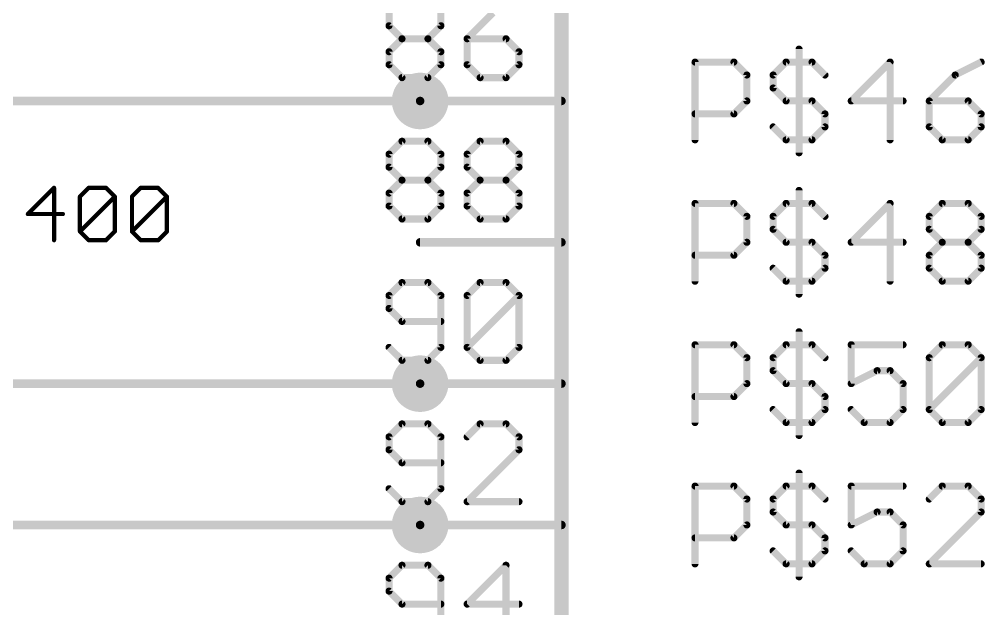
# Model space of a CAD drawing. Extents: x -72 to 265, y -97 to 216.
# Drawn here: x -35.14 to -17.79, y 34.06 to 44.65 of the extents above; entities that cross this region are included whole.
import ezdxf

# ---------------------------------------------------------------- set-up
doc = ezdxf.new("R2010")
doc.units = 0
for name, color, linetype in [('91', 94, 'CONTINUOUS'), ('94', 14, 'CONTINUOUS'), ('95', 251, 'CONTINUOUS'), ('96', 251, 'CONTINUOUS')]:
    doc.layers.add(name, color=color, linetype=linetype)

msp = doc.modelspace()

# ---------------------------------------------------------------- linework, layer by layer
at = {"layer": '91'}
for points, const_width in [([(-27.94, 42.926, 1), (-27.94, 43.434, 1), (-27.94, 42.926)], 0.508), ([(-27.94, 43.1419, 1), (-27.94, 43.2181)], 0.0762), ([(-27.94, 37.846, 1), (-27.94, 38.354, 1), (-27.94, 37.846)], 0.508), ([(-27.94, 38.0619, 1), (-27.94, 38.1381)], 0.0762), ([(-27.94, 35.306, 1), (-27.94, 35.814, 1), (-27.94, 35.306)], 0.508), ([(-27.94, 35.5219, 1), (-27.94, 35.5981)], 0.0762)]:
    msp.add_lwpolyline(points, format="xyb", dxfattribs=dict(at, const_width=const_width))
at = {"layer": '91', "const_width": 0.1524}
for points in [[(-27.94, 43.18), (-35.56, 43.18)], [(-27.94, 38.1), (-35.56, 38.1)], [(-27.94, 35.56), (-35.56, 35.56)]]:
    msp.add_lwpolyline(points, dxfattribs=at)
at = {"layer": '94'}
for points, const_width in [([(-25.4, 101.6), (-25.4, 22.86)], 0.254), ([(-27.94, 43.18), (-25.4, 43.18)], 0.1524), ([(-27.94, 40.64), (-25.4, 40.64)], 0.1524), ([(-27.94, 38.1), (-25.4, 38.1)], 0.1524), ([(-27.94, 35.56), (-25.4, 35.56)], 0.1524)]:
    msp.add_lwpolyline(points, dxfattribs=dict(at, const_width=const_width))
at = {"layer": '94', "const_width": 0.0762}
for points in [[(-27.94, 43.2181, 1), (-27.94, 43.1419)], [(-25.4, 43.1419, 1), (-25.4, 43.2181)], [(-27.94, 40.6781, 1), (-27.94, 40.6019)], [(-25.4, 40.6019, 1), (-25.4, 40.6781)], [(-27.94, 38.1381, 1), (-27.94, 38.0619)], [(-25.4, 38.0619, 1), (-25.4, 38.1381)], [(-27.94, 35.5981, 1), (-27.94, 35.5219)], [(-25.4, 35.5219, 1), (-25.4, 35.5981)]]:
    msp.add_lwpolyline(points, format="xyb", dxfattribs=at)
at = {"layer": '95', "const_width": 0.127}
for points in [[(-28.4987, 44.5312), (-28.4987, 44.7643)], [(-27.5665, 44.7643), (-27.5665, 44.5312)], [(-26.6293, 44.7643), (-27.0954, 44.2982)], [(-28.2656, 44.2982), (-28.4987, 44.5312)], [(-27.5665, 44.5312), (-27.7996, 44.2982)], [(-28.4987, 44.0652), (-28.2656, 44.2982)], [(-28.2656, 44.2982), (-27.7996, 44.2982)], [(-27.7996, 44.2982), (-27.5665, 44.0652)], [(-27.0954, 44.2982), (-27.0954, 43.8321)], [(-26.3963, 44.2982), (-27.0954, 44.2982)], [(-26.1633, 44.0652), (-26.3963, 44.2982)], [(-28.4987, 43.8321), (-28.4987, 44.0652)], [(-27.5665, 44.0652), (-27.5665, 43.8321)], [(-26.1633, 43.8321), (-26.1633, 44.0652)], [(-21.1304, 44.1127), (-21.1304, 42.2485)], [(-28.2656, 43.5991), (-28.4987, 43.8321)], [(-27.5665, 43.8321), (-27.7996, 43.5991)], [(-27.0954, 43.8321), (-26.8623, 43.5991)], [(-26.3963, 43.5991), (-26.1633, 43.8321)], [(-22.9997, 42.4815), (-22.9997, 43.8797)], [(-22.9997, 43.8797), (-22.3006, 43.8797)], [(-22.3006, 43.8797), (-22.0676, 43.6467)], [(-21.5964, 43.6467), (-21.3634, 43.8797)], [(-21.3634, 43.8797), (-20.8973, 43.8797)], [(-20.8973, 43.8797), (-20.6643, 43.6467)], [(-19.494, 43.8797), (-20.1931, 43.1806)], [(-19.494, 42.4815), (-19.494, 43.8797)], [(-17.8577, 43.8797), (-18.3238, 43.6467)], [(-27.7996, 43.5991), (-28.2656, 43.5991)], [(-26.8623, 43.5991), (-26.3963, 43.5991)], [(-22.0676, 43.6467), (-22.0676, 43.1806)], [(-21.5964, 43.4136), (-21.5964, 43.6467)], [(-18.3238, 43.6467), (-18.7899, 43.1806)], [(-21.3634, 43.1806), (-21.5964, 43.4136)], [(-22.0676, 43.1806), (-22.3006, 42.9476)], [(-20.8973, 43.1806), (-21.3634, 43.1806)], [(-20.6643, 42.9476), (-20.8973, 43.1806)], [(-20.1931, 43.1806), (-19.261, 43.1806)], [(-18.7899, 43.1806), (-18.7899, 42.7145)], [(-18.0908, 43.1806), (-18.7899, 43.1806)], [(-17.8577, 42.9476), (-18.0908, 43.1806)], [(-22.3006, 42.9476), (-22.9997, 42.9476)], [(-20.6643, 42.7145), (-20.6643, 42.9476)], [(-17.8577, 42.7145), (-17.8577, 42.9476)], [(-21.5964, 42.7145), (-21.3634, 42.4815)], [(-20.8973, 42.4815), (-20.6643, 42.7145)], [(-18.7899, 42.7145), (-18.5568, 42.4815)], [(-18.0908, 42.4815), (-17.8577, 42.7145)], [(-28.4987, 42.2243), (-28.2656, 42.4573)], [(-28.2656, 42.4573), (-27.7996, 42.4573)], [(-27.7996, 42.4573), (-27.5665, 42.2243)], [(-27.0954, 42.2243), (-26.8623, 42.4573)], [(-26.8623, 42.4573), (-26.3963, 42.4573)], [(-26.3963, 42.4573), (-26.1633, 42.2243)], [(-21.3634, 42.4815), (-20.8973, 42.4815)], [(-18.5568, 42.4815), (-18.0908, 42.4815)], [(-28.4987, 41.9912), (-28.4987, 42.2243)], [(-27.5665, 42.2243), (-27.5665, 41.9912)], [(-27.0954, 41.9912), (-27.0954, 42.2243)], [(-26.1633, 42.2243), (-26.1633, 41.9912)], [(-28.2656, 41.7582), (-28.4987, 41.9912)], [(-27.5665, 41.9912), (-27.7996, 41.7582)], [(-26.8623, 41.7582), (-27.0954, 41.9912)], [(-26.1633, 41.9912), (-26.3963, 41.7582)], [(-28.4987, 41.5252), (-28.2656, 41.7582)], [(-28.2656, 41.7582), (-27.7996, 41.7582)], [(-27.7996, 41.7582), (-27.5665, 41.5252)], [(-27.0954, 41.5252), (-26.8623, 41.7582)], [(-26.8623, 41.7582), (-26.3963, 41.7582)], [(-26.3963, 41.7582), (-26.1633, 41.5252)], [(-28.4987, 41.2921), (-28.4987, 41.5252)], [(-27.5665, 41.5252), (-27.5665, 41.2921)], [(-27.0954, 41.2921), (-27.0954, 41.5252)], [(-26.1633, 41.5252), (-26.1633, 41.2921)], [(-21.1304, 41.5727), (-21.1304, 39.7085)], [(-28.2656, 41.0591), (-28.4987, 41.2921)], [(-27.5665, 41.2921), (-27.7996, 41.0591)], [(-26.8623, 41.0591), (-27.0954, 41.2921)], [(-26.1633, 41.2921), (-26.3963, 41.0591)], [(-22.9997, 39.9415), (-22.9997, 41.3397)], [(-22.9997, 41.3397), (-22.3006, 41.3397)], [(-22.3006, 41.3397), (-22.0676, 41.1067)], [(-21.5964, 41.1067), (-21.3634, 41.3397)], [(-21.3634, 41.3397), (-20.8973, 41.3397)], [(-20.8973, 41.3397), (-20.6643, 41.1067)], [(-19.494, 41.3397), (-20.1931, 40.6406)], [(-19.494, 39.9415), (-19.494, 41.3397)], [(-18.7899, 41.1067), (-18.5568, 41.3397)], [(-18.5568, 41.3397), (-18.0908, 41.3397)], [(-18.0908, 41.3397), (-17.8577, 41.1067)], [(-27.7996, 41.0591), (-28.2656, 41.0591)], [(-26.3963, 41.0591), (-26.8623, 41.0591)], [(-22.0676, 41.1067), (-22.0676, 40.6406)], [(-21.5964, 40.8736), (-21.5964, 41.1067)], [(-18.7899, 40.8736), (-18.7899, 41.1067)], [(-17.8577, 41.1067), (-17.8577, 40.8736)], [(-21.3634, 40.6406), (-21.5964, 40.8736)], [(-18.5568, 40.6406), (-18.7899, 40.8736)], [(-17.8577, 40.8736), (-18.0908, 40.6406)], [(-22.0676, 40.6406), (-22.3006, 40.4076)], [(-20.8973, 40.6406), (-21.3634, 40.6406)], [(-20.6643, 40.4076), (-20.8973, 40.6406)], [(-20.1931, 40.6406), (-19.261, 40.6406)], [(-18.7899, 40.4076), (-18.5568, 40.6406)], [(-18.5568, 40.6406), (-18.0908, 40.6406)], [(-18.0908, 40.6406), (-17.8577, 40.4076)], [(-22.3006, 40.4076), (-22.9997, 40.4076)], [(-20.6643, 40.1745), (-20.6643, 40.4076)], [(-18.7899, 40.1745), (-18.7899, 40.4076)], [(-17.8577, 40.4076), (-17.8577, 40.1745)], [(-21.5964, 40.1745), (-21.3634, 39.9415)], [(-20.8973, 39.9415), (-20.6643, 40.1745)], [(-18.5568, 39.9415), (-18.7899, 40.1745)], [(-17.8577, 40.1745), (-18.0908, 39.9415)], [(-28.2656, 39.9173), (-28.4987, 39.6843)], [(-27.7996, 39.9173), (-28.2656, 39.9173)], [(-27.5665, 39.6843), (-27.7996, 39.9173)], [(-27.0954, 39.6843), (-26.8623, 39.9173)], [(-26.8623, 39.9173), (-26.3963, 39.9173)], [(-26.3963, 39.9173), (-26.1633, 39.6843)], [(-21.3634, 39.9415), (-20.8973, 39.9415)], [(-18.0908, 39.9415), (-18.5568, 39.9415)], [(-28.4987, 39.6843), (-28.4987, 39.4512)], [(-27.5665, 38.7521), (-27.5665, 39.6843)], [(-27.0954, 38.7521), (-27.0954, 39.6843)], [(-27.0954, 38.7521), (-26.1633, 39.6843)], [(-26.1633, 39.6843), (-26.1633, 38.7521)], [(-28.4987, 39.4512), (-28.2656, 39.2182)], [(-28.2656, 39.2182), (-27.5665, 39.2182)], [(-21.1304, 39.0327), (-21.1304, 37.1685)], [(-22.9997, 37.4015), (-22.9997, 38.7997)], [(-22.9997, 38.7997), (-22.3006, 38.7997)], [(-22.3006, 38.7997), (-22.0676, 38.5667)], [(-21.5964, 38.5667), (-21.3634, 38.7997)], [(-21.3634, 38.7997), (-20.8973, 38.7997)], [(-20.8973, 38.7997), (-20.6643, 38.5667)], [(-19.261, 38.7997), (-20.1931, 38.7997)], [(-20.1931, 38.7997), (-20.1931, 38.1006)], [(-18.7899, 38.5667), (-18.5568, 38.7997)], [(-18.5568, 38.7997), (-18.0908, 38.7997)], [(-18.0908, 38.7997), (-17.8577, 38.5667)], [(-28.4987, 38.7521), (-28.2656, 38.5191)], [(-27.7996, 38.5191), (-27.5665, 38.7521)], [(-26.8623, 38.5191), (-27.0954, 38.7521)], [(-26.1633, 38.7521), (-26.3963, 38.5191)], [(-28.2656, 38.5191), (-27.7996, 38.5191)], [(-26.3963, 38.5191), (-26.8623, 38.5191)], [(-22.0676, 38.5667), (-22.0676, 38.1006)], [(-21.5964, 38.3336), (-21.5964, 38.5667)], [(-18.7899, 37.6345), (-18.7899, 38.5667)], [(-18.7899, 37.6345), (-17.8577, 38.5667)], [(-17.8577, 38.5667), (-17.8577, 37.6345)], [(-21.3634, 38.1006), (-21.5964, 38.3336)], [(-20.1931, 38.1006), (-19.7271, 38.3336)], [(-19.7271, 38.3336), (-19.494, 38.3336)], [(-19.494, 38.3336), (-19.261, 38.1006)], [(-22.0676, 38.1006), (-22.3006, 37.8676)], [(-20.8973, 38.1006), (-21.3634, 38.1006)], [(-20.6643, 37.8676), (-20.8973, 38.1006)], [(-19.261, 38.1006), (-19.261, 37.6345)], [(-22.3006, 37.8676), (-22.9997, 37.8676)], [(-20.6643, 37.6345), (-20.6643, 37.8676)], [(-21.5964, 37.6345), (-21.3634, 37.4015)], [(-20.8973, 37.4015), (-20.6643, 37.6345)], [(-19.9601, 37.4015), (-20.1931, 37.6345)], [(-19.261, 37.6345), (-19.494, 37.4015)], [(-18.5568, 37.4015), (-18.7899, 37.6345)], [(-17.8577, 37.6345), (-18.0908, 37.4015)], [(-28.2656, 37.3773), (-28.4987, 37.1443)], [(-27.7996, 37.3773), (-28.2656, 37.3773)], [(-27.5665, 37.1443), (-27.7996, 37.3773)], [(-26.8623, 37.3773), (-27.0954, 37.1443)], [(-26.3963, 37.3773), (-26.8623, 37.3773)], [(-26.1633, 37.1443), (-26.3963, 37.3773)], [(-21.3634, 37.4015), (-20.8973, 37.4015)], [(-19.494, 37.4015), (-19.9601, 37.4015)], [(-18.0908, 37.4015), (-18.5568, 37.4015)], [(-28.4987, 37.1443), (-28.4987, 36.9112)], [(-27.5665, 36.2121), (-27.5665, 37.1443)], [(-26.1633, 36.9112), (-26.1633, 37.1443)], [(-28.4987, 36.9112), (-28.2656, 36.6782)], [(-27.0954, 35.9791), (-26.1633, 36.9112)], [(-28.2656, 36.6782), (-27.5665, 36.6782)], [(-21.1304, 36.4927), (-21.1304, 34.6285)], [(-28.4987, 36.2121), (-28.2656, 35.9791)], [(-27.7996, 35.9791), (-27.5665, 36.2121)], [(-22.9997, 34.8615), (-22.9997, 36.2597)], [(-22.9997, 36.2597), (-22.3006, 36.2597)], [(-22.3006, 36.2597), (-22.0676, 36.0267)], [(-21.5964, 36.0267), (-21.3634, 36.2597)], [(-21.3634, 36.2597), (-20.8973, 36.2597)], [(-20.8973, 36.2597), (-20.6643, 36.0267)], [(-19.261, 36.2597), (-20.1931, 36.2597)], [(-20.1931, 36.2597), (-20.1931, 35.5606)], [(-18.5568, 36.2597), (-18.7899, 36.0267)], [(-18.0908, 36.2597), (-18.5568, 36.2597)], [(-17.8577, 36.0267), (-18.0908, 36.2597)], [(-22.0676, 36.0267), (-22.0676, 35.5606)], [(-21.5964, 35.7936), (-21.5964, 36.0267)], [(-17.8577, 35.7936), (-17.8577, 36.0267)], [(-28.2656, 35.9791), (-27.7996, 35.9791)], [(-26.1633, 35.9791), (-27.0954, 35.9791)], [(-21.3634, 35.5606), (-21.5964, 35.7936)], [(-20.1931, 35.5606), (-19.7271, 35.7936)], [(-19.7271, 35.7936), (-19.494, 35.7936)], [(-19.494, 35.7936), (-19.261, 35.5606)], [(-18.7899, 34.8615), (-17.8577, 35.7936)], [(-22.0676, 35.5606), (-22.3006, 35.3276)], [(-20.8973, 35.5606), (-21.3634, 35.5606)], [(-20.6643, 35.3276), (-20.8973, 35.5606)], [(-19.261, 35.5606), (-19.261, 35.0945)], [(-22.3006, 35.3276), (-22.9997, 35.3276)], [(-20.6643, 35.0945), (-20.6643, 35.3276)], [(-21.5964, 35.0945), (-21.3634, 34.8615)], [(-20.8973, 34.8615), (-20.6643, 35.0945)], [(-19.9601, 34.8615), (-20.1931, 35.0945)], [(-19.261, 35.0945), (-19.494, 34.8615)], [(-28.2656, 34.8373), (-28.4987, 34.6043)], [(-27.7996, 34.8373), (-28.2656, 34.8373)], [(-27.5665, 34.6043), (-27.7996, 34.8373)], [(-26.3963, 34.8373), (-27.0954, 34.1382)], [(-26.3963, 33.4391), (-26.3963, 34.8373)], [(-21.3634, 34.8615), (-20.8973, 34.8615)], [(-19.494, 34.8615), (-19.9601, 34.8615)], [(-17.8577, 34.8615), (-18.7899, 34.8615)], [(-28.4987, 34.6043), (-28.4987, 34.3712)], [(-27.5665, 33.6721), (-27.5665, 34.6043)], [(-28.4987, 34.3712), (-28.2656, 34.1382)], [(-28.2656, 34.1382), (-27.5665, 34.1382)], [(-27.0954, 34.1382), (-26.1633, 34.1382)]]:
    msp.add_lwpolyline(points, dxfattribs=at)
at = {"layer": '95', "const_width": 0.0635}
for points in [[(-28.4762, 44.5537, 1), (-28.5211, 44.5088)], [(-27.5441, 44.5088, 1), (-27.589, 44.5537)], [(-28.5304, 44.5312, 1), (-28.4669, 44.5312)], [(-27.5983, 44.5312, 1), (-27.5348, 44.5312)], [(-28.2656, 44.3299, 1), (-28.2656, 44.2664)], [(-28.2432, 44.2757, 1), (-28.2881, 44.3206)], [(-28.2881, 44.2757, 1), (-28.2432, 44.3206)], [(-27.7771, 44.3206, 1), (-27.822, 44.2757)], [(-27.822, 44.3206, 1), (-27.7771, 44.2757)], [(-27.7996, 44.2664, 1), (-27.7996, 44.3299)], [(-27.0954, 44.3299, 1), (-27.0954, 44.2664)], [(-27.0636, 44.2982, 1), (-27.1271, 44.2982)], [(-27.1178, 44.3206, 1), (-27.0729, 44.2757)], [(-26.3738, 44.3206, 1), (-26.4187, 44.2757)], [(-26.3963, 44.2664, 1), (-26.3963, 44.3299)], [(-28.4669, 44.0652, 1), (-28.5304, 44.0652)], [(-28.5211, 44.0876, 1), (-28.4762, 44.0427)], [(-27.5348, 44.0652, 1), (-27.5983, 44.0652)], [(-27.589, 44.0427, 1), (-27.5441, 44.0876)], [(-26.1315, 44.0652, 1), (-26.195, 44.0652)], [(-26.1857, 44.0427, 1), (-26.1408, 44.0876)], [(-21.0986, 44.1127, 1), (-21.1621, 44.1127)], [(-28.4762, 43.8546, 1), (-28.5211, 43.8097)], [(-27.5441, 43.8097, 1), (-27.589, 43.8546)], [(-27.0729, 43.8546, 1), (-27.1178, 43.8097)], [(-26.1408, 43.8097, 1), (-26.1857, 43.8546)], [(-22.968, 43.8797, 1), (-23.0314, 43.8797)], [(-22.9997, 43.9114, 1), (-22.9997, 43.8479)], [(-22.2782, 43.9021, 1), (-22.3231, 43.8572)], [(-22.3006, 43.8479, 1), (-22.3006, 43.9114)], [(-21.3634, 43.9114, 1), (-21.3634, 43.8479)], [(-21.3409, 43.8572, 1), (-21.3858, 43.9021)], [(-20.8749, 43.9021, 1), (-20.9198, 43.8572)], [(-20.8973, 43.8479, 1), (-20.8973, 43.9114)], [(-19.4623, 43.8797, 1), (-19.5258, 43.8797)], [(-19.4716, 43.8572, 1), (-19.5165, 43.9021)], [(-17.8435, 43.8513, 1), (-17.8719, 43.9081)], [(-28.5304, 43.8321, 1), (-28.4669, 43.8321)], [(-27.5983, 43.8321, 1), (-27.5348, 43.8321)], [(-27.1271, 43.8321, 1), (-27.0636, 43.8321)], [(-26.195, 43.8321, 1), (-26.1315, 43.8321)], [(-28.2656, 43.6309, 1), (-28.2656, 43.5673)], [(-28.2881, 43.5766, 1), (-28.2432, 43.6216)], [(-27.822, 43.6216, 1), (-27.7771, 43.5766)], [(-27.7996, 43.5673, 1), (-27.7996, 43.6309)], [(-26.8623, 43.6309, 1), (-26.8623, 43.5673)], [(-26.8848, 43.5766, 1), (-26.8399, 43.6216)], [(-26.4187, 43.6216, 1), (-26.3738, 43.5766)], [(-26.3963, 43.5673, 1), (-26.3963, 43.6309)], [(-22.0358, 43.6467, 1), (-22.0993, 43.6467)], [(-22.09, 43.6242, 1), (-22.0451, 43.6691)], [(-21.5647, 43.6467, 1), (-21.6282, 43.6467)], [(-21.6189, 43.6691, 1), (-21.574, 43.6242)], [(-20.6867, 43.6242, 1), (-20.6418, 43.6691)], [(-18.338, 43.6751, 1), (-18.3096, 43.6183)], [(-18.3014, 43.6242, 1), (-18.3463, 43.6691)], [(-21.574, 43.4361, 1), (-21.6189, 43.3912)], [(-21.6282, 43.4136, 1), (-21.5647, 43.4136)], [(-22.0993, 43.1806, 1), (-22.0358, 43.1806)], [(-22.0451, 43.1581, 1), (-22.09, 43.203)], [(-21.3634, 43.2123, 1), (-21.3634, 43.1488)], [(-21.3858, 43.1581, 1), (-21.3409, 43.203)], [(-20.8749, 43.203, 1), (-20.9198, 43.1581)], [(-20.8973, 43.1488, 1), (-20.8973, 43.2123)], [(-20.1931, 43.2123, 1), (-20.1931, 43.1488)], [(-20.2156, 43.203, 1), (-20.1707, 43.1581)], [(-19.261, 43.1488, 1), (-19.261, 43.2123)], [(-18.7581, 43.1806, 1), (-18.8216, 43.1806)], [(-18.7899, 43.2123, 1), (-18.7899, 43.1488)], [(-18.8123, 43.203, 1), (-18.7674, 43.1581)], [(-18.0683, 43.203, 1), (-18.1132, 43.1581)], [(-18.0908, 43.1488, 1), (-18.0908, 43.2123)], [(-22.9997, 42.9793, 1), (-22.9997, 42.9158)], [(-22.3231, 42.97, 1), (-22.2782, 42.9251)], [(-22.3006, 42.9158, 1), (-22.3006, 42.9793)], [(-20.6325, 42.9476, 1), (-20.696, 42.9476)], [(-20.6867, 42.9251, 1), (-20.6418, 42.97)], [(-17.826, 42.9476, 1), (-17.8895, 42.9476)], [(-17.8802, 42.9251, 1), (-17.8353, 42.97)], [(-21.574, 42.737, 1), (-21.6189, 42.6921)], [(-20.696, 42.7145, 1), (-20.6325, 42.7145)], [(-20.6418, 42.6921, 1), (-20.6867, 42.737)], [(-18.8216, 42.7145, 1), (-18.7581, 42.7145)], [(-18.7674, 42.737, 1), (-18.8123, 42.6921)], [(-17.8895, 42.7145, 1), (-17.826, 42.7145)], [(-17.8353, 42.6921, 1), (-17.8802, 42.737)], [(-28.2656, 42.489, 1), (-28.2656, 42.4255)], [(-28.2432, 42.4348, 1), (-28.2881, 42.4797)], [(-27.7771, 42.4797, 1), (-27.822, 42.4348)], [(-27.7996, 42.4255, 1), (-27.7996, 42.489)], [(-26.8623, 42.489, 1), (-26.8623, 42.4255)], [(-26.8399, 42.4348, 1), (-26.8848, 42.4797)], [(-26.3738, 42.4797, 1), (-26.4187, 42.4348)], [(-26.3963, 42.4255, 1), (-26.3963, 42.489)], [(-23.0314, 42.4815, 1), (-22.968, 42.4815)], [(-21.3634, 42.5133, 1), (-21.3634, 42.4498)], [(-21.3858, 42.459, 1), (-21.3409, 42.504)], [(-20.9198, 42.504, 1), (-20.8749, 42.459)], [(-20.8973, 42.4498, 1), (-20.8973, 42.5133)], [(-19.5258, 42.4815, 1), (-19.4623, 42.4815)], [(-18.5568, 42.5133, 1), (-18.5568, 42.4498)], [(-18.5793, 42.459, 1), (-18.5344, 42.504)], [(-18.1132, 42.504, 1), (-18.0683, 42.459)], [(-18.0908, 42.4498, 1), (-18.0908, 42.5133)], [(-28.4669, 42.2243, 1), (-28.5304, 42.2243)], [(-28.5211, 42.2467, 1), (-28.4762, 42.2018)], [(-27.5348, 42.2243, 1), (-27.5983, 42.2243)], [(-27.589, 42.2018, 1), (-27.5441, 42.2467)], [(-27.0636, 42.2243, 1), (-27.1271, 42.2243)], [(-27.1178, 42.2467, 1), (-27.0729, 42.2018)], [(-26.1315, 42.2243, 1), (-26.195, 42.2243)], [(-26.1857, 42.2018, 1), (-26.1408, 42.2467)], [(-21.1621, 42.2485, 1), (-21.0986, 42.2485)], [(-28.4762, 42.0137, 1), (-28.5211, 41.9688)], [(-28.5304, 41.9912, 1), (-28.4669, 41.9912)], [(-27.5983, 41.9912, 1), (-27.5348, 41.9912)], [(-27.5441, 41.9688, 1), (-27.589, 42.0137)], [(-27.0729, 42.0137, 1), (-27.1178, 41.9688)], [(-27.1271, 41.9912, 1), (-27.0636, 41.9912)], [(-26.195, 41.9912, 1), (-26.1315, 41.9912)], [(-26.1408, 41.9688, 1), (-26.1857, 42.0137)], [(-28.2656, 41.7899, 1), (-28.2656, 41.7264)], [(-28.2432, 41.7357, 1), (-28.2881, 41.7806)], [(-28.2881, 41.7357, 1), (-28.2432, 41.7806)], [(-27.7771, 41.7806, 1), (-27.822, 41.7357)], [(-27.822, 41.7806, 1), (-27.7771, 41.7357)], [(-27.7996, 41.7264, 1), (-27.7996, 41.7899)], [(-26.8623, 41.7899, 1), (-26.8623, 41.7264)], [(-26.8399, 41.7357, 1), (-26.8848, 41.7806)], [(-26.8848, 41.7357, 1), (-26.8399, 41.7806)], [(-26.3738, 41.7806, 1), (-26.4187, 41.7357)], [(-26.4187, 41.7806, 1), (-26.3738, 41.7357)], [(-26.3963, 41.7264, 1), (-26.3963, 41.7899)], [(-28.4669, 41.5252, 1), (-28.5304, 41.5252)], [(-28.5211, 41.5476, 1), (-28.4762, 41.5027)], [(-27.5348, 41.5252, 1), (-27.5983, 41.5252)], [(-27.589, 41.5027, 1), (-27.5441, 41.5476)], [(-27.0636, 41.5252, 1), (-27.1271, 41.5252)], [(-27.1178, 41.5476, 1), (-27.0729, 41.5027)], [(-26.1315, 41.5252, 1), (-26.195, 41.5252)], [(-26.1857, 41.5027, 1), (-26.1408, 41.5476)], [(-21.0986, 41.5727, 1), (-21.1621, 41.5727)], [(-28.4762, 41.3146, 1), (-28.5211, 41.2697)], [(-28.5304, 41.2921, 1), (-28.4669, 41.2921)], [(-27.5983, 41.2921, 1), (-27.5348, 41.2921)], [(-27.5441, 41.2697, 1), (-27.589, 41.3146)], [(-27.0729, 41.3146, 1), (-27.1178, 41.2697)], [(-27.1271, 41.2921, 1), (-27.0636, 41.2921)], [(-26.195, 41.2921, 1), (-26.1315, 41.2921)], [(-26.1408, 41.2697, 1), (-26.1857, 41.3146)], [(-22.968, 41.3397, 1), (-23.0314, 41.3397)], [(-22.9997, 41.3714, 1), (-22.9997, 41.3079)], [(-22.2782, 41.3621, 1), (-22.3231, 41.3172)], [(-22.3006, 41.3079, 1), (-22.3006, 41.3714)], [(-21.3634, 41.3714, 1), (-21.3634, 41.3079)], [(-21.3409, 41.3172, 1), (-21.3858, 41.3621)], [(-20.8749, 41.3621, 1), (-20.9198, 41.3172)], [(-20.8973, 41.3079, 1), (-20.8973, 41.3714)], [(-19.4623, 41.3397, 1), (-19.5258, 41.3397)], [(-19.4716, 41.3172, 1), (-19.5165, 41.3621)], [(-18.5568, 41.3714, 1), (-18.5568, 41.3079)], [(-18.5344, 41.3172, 1), (-18.5793, 41.3621)], [(-18.0683, 41.3621, 1), (-18.1132, 41.3172)], [(-18.0908, 41.3079, 1), (-18.0908, 41.3714)], [(-28.2656, 41.0909, 1), (-28.2656, 41.0273)], [(-27.7996, 41.0273, 1), (-27.7996, 41.0909)], [(-26.8623, 41.0909, 1), (-26.8623, 41.0273)], [(-26.3963, 41.0273, 1), (-26.3963, 41.0909)], [(-22.0358, 41.1067, 1), (-22.0993, 41.1067)], [(-22.09, 41.0842, 1), (-22.0451, 41.1291)], [(-21.5647, 41.1067, 1), (-21.6282, 41.1067)], [(-21.6189, 41.1291, 1), (-21.574, 41.0842)], [(-20.6867, 41.0842, 1), (-20.6418, 41.1291)], [(-18.7581, 41.1067, 1), (-18.8216, 41.1067)], [(-18.8123, 41.1291, 1), (-18.7674, 41.0842)], [(-17.826, 41.1067, 1), (-17.8895, 41.1067)], [(-17.8802, 41.0842, 1), (-17.8353, 41.1291)], [(-28.2881, 41.0366, 1), (-28.2432, 41.0816)], [(-27.822, 41.0816, 1), (-27.7771, 41.0366)], [(-26.8848, 41.0366, 1), (-26.8399, 41.0816)], [(-26.4187, 41.0816, 1), (-26.3738, 41.0366)], [(-21.574, 40.8961, 1), (-21.6189, 40.8512)], [(-21.6282, 40.8736, 1), (-21.5647, 40.8736)], [(-18.8216, 40.8736, 1), (-18.7581, 40.8736)], [(-18.7674, 40.8961, 1), (-18.8123, 40.8512)], [(-17.8895, 40.8736, 1), (-17.826, 40.8736)], [(-17.8353, 40.8512, 1), (-17.8802, 40.8961)], [(-22.0993, 40.6406, 1), (-22.0358, 40.6406)], [(-22.0451, 40.6181, 1), (-22.09, 40.663)], [(-21.3634, 40.6723, 1), (-21.3634, 40.6088)], [(-21.3858, 40.6181, 1), (-21.3409, 40.663)], [(-20.8749, 40.663, 1), (-20.9198, 40.6181)], [(-20.8973, 40.6088, 1), (-20.8973, 40.6723)], [(-20.1931, 40.6723, 1), (-20.1931, 40.6088)], [(-20.2156, 40.663, 1), (-20.1707, 40.6181)], [(-19.261, 40.6088, 1), (-19.261, 40.6723)], [(-18.5568, 40.6723, 1), (-18.5568, 40.6088)], [(-18.5344, 40.6181, 1), (-18.5793, 40.663)], [(-18.5793, 40.6181, 1), (-18.5344, 40.663)], [(-18.0683, 40.663, 1), (-18.1132, 40.6181)], [(-18.1132, 40.663, 1), (-18.0683, 40.6181)], [(-18.0908, 40.6088, 1), (-18.0908, 40.6723)], [(-22.9997, 40.4393, 1), (-22.9997, 40.3758)], [(-22.3231, 40.43, 1), (-22.2782, 40.3851)], [(-22.3006, 40.3758, 1), (-22.3006, 40.4393)], [(-20.6325, 40.4076, 1), (-20.696, 40.4076)], [(-20.6867, 40.3851, 1), (-20.6418, 40.43)], [(-18.7581, 40.4076, 1), (-18.8216, 40.4076)], [(-18.8123, 40.43, 1), (-18.7674, 40.3851)], [(-17.826, 40.4076, 1), (-17.8895, 40.4076)], [(-17.8802, 40.3851, 1), (-17.8353, 40.43)], [(-21.574, 40.197, 1), (-21.6189, 40.1521)], [(-20.696, 40.1745, 1), (-20.6325, 40.1745)], [(-20.6418, 40.1521, 1), (-20.6867, 40.197)], [(-18.8216, 40.1745, 1), (-18.7581, 40.1745)], [(-18.7674, 40.197, 1), (-18.8123, 40.1521)], [(-17.8895, 40.1745, 1), (-17.826, 40.1745)], [(-17.8353, 40.1521, 1), (-17.8802, 40.197)], [(-28.2656, 39.949, 1), (-28.2656, 39.8855)], [(-28.2432, 39.8948, 1), (-28.2881, 39.9397)], [(-27.7771, 39.9397, 1), (-27.822, 39.8948)], [(-27.7996, 39.8855, 1), (-27.7996, 39.949)], [(-26.8623, 39.949, 1), (-26.8623, 39.8855)], [(-26.8399, 39.8948, 1), (-26.8848, 39.9397)], [(-26.3738, 39.9397, 1), (-26.4187, 39.8948)], [(-26.3963, 39.8855, 1), (-26.3963, 39.949)], [(-23.0314, 39.9415, 1), (-22.968, 39.9415)], [(-21.3634, 39.9733, 1), (-21.3634, 39.9098)], [(-21.3858, 39.919, 1), (-21.3409, 39.964)], [(-20.9198, 39.964, 1), (-20.8749, 39.919)], [(-20.8973, 39.9098, 1), (-20.8973, 39.9733)], [(-19.5258, 39.9415, 1), (-19.4623, 39.9415)], [(-18.5568, 39.9733, 1), (-18.5568, 39.9098)], [(-18.5793, 39.919, 1), (-18.5344, 39.964)], [(-18.1132, 39.964, 1), (-18.0683, 39.919)], [(-18.0908, 39.9098, 1), (-18.0908, 39.9733)], [(-28.4669, 39.6843, 1), (-28.5304, 39.6843)], [(-28.5211, 39.7067, 1), (-28.4762, 39.6618)], [(-27.5348, 39.6843, 1), (-27.5983, 39.6843)], [(-27.589, 39.6618, 1), (-27.5441, 39.7067)], [(-27.0636, 39.6843, 1), (-27.1271, 39.6843)], [(-27.1178, 39.7067, 1), (-27.0729, 39.6618)], [(-26.1315, 39.6843, 1), (-26.195, 39.6843)], [(-26.1408, 39.6618, 1), (-26.1857, 39.7067)], [(-26.1857, 39.6618, 1), (-26.1408, 39.7067)], [(-21.1621, 39.7085, 1), (-21.0986, 39.7085)], [(-28.4762, 39.4737, 1), (-28.5211, 39.4288)], [(-28.5304, 39.4512, 1), (-28.4669, 39.4512)], [(-28.2656, 39.2499, 1), (-28.2656, 39.1864)], [(-28.2881, 39.1957, 1), (-28.2432, 39.2406)], [(-27.5665, 39.1864, 1), (-27.5665, 39.2499)], [(-21.0986, 39.0327, 1), (-21.1621, 39.0327)], [(-22.968, 38.7997, 1), (-23.0314, 38.7997)], [(-22.9997, 38.8314, 1), (-22.9997, 38.7679)], [(-22.2782, 38.8221, 1), (-22.3231, 38.7772)], [(-22.3006, 38.7679, 1), (-22.3006, 38.8314)], [(-21.3634, 38.8314, 1), (-21.3634, 38.7679)], [(-21.3409, 38.7772, 1), (-21.3858, 38.8221)], [(-20.8749, 38.8221, 1), (-20.9198, 38.7772)], [(-20.8973, 38.7679, 1), (-20.8973, 38.8314)], [(-20.1614, 38.7997, 1), (-20.2249, 38.7997)], [(-20.1931, 38.8314, 1), (-20.1931, 38.7679)], [(-19.261, 38.7679, 1), (-19.261, 38.8314)], [(-18.5568, 38.8314, 1), (-18.5568, 38.7679)], [(-18.5344, 38.7772, 1), (-18.5793, 38.8221)], [(-18.0683, 38.8221, 1), (-18.1132, 38.7772)], [(-18.0908, 38.7679, 1), (-18.0908, 38.8314)], [(-28.4762, 38.7746, 1), (-28.5211, 38.7297)], [(-27.5983, 38.7521, 1), (-27.5348, 38.7521)], [(-27.5441, 38.7297, 1), (-27.589, 38.7746)], [(-27.0729, 38.7746, 1), (-27.1178, 38.7297)], [(-27.1178, 38.7746, 1), (-27.0729, 38.7297)], [(-27.1271, 38.7521, 1), (-27.0636, 38.7521)], [(-26.195, 38.7521, 1), (-26.1315, 38.7521)], [(-26.1408, 38.7297, 1), (-26.1857, 38.7746)], [(-28.2656, 38.5509, 1), (-28.2656, 38.4873)], [(-28.2881, 38.4966, 1), (-28.2432, 38.5416)], [(-27.822, 38.5416, 1), (-27.7771, 38.4966)], [(-27.7996, 38.4873, 1), (-27.7996, 38.5509)], [(-26.8623, 38.5509, 1), (-26.8623, 38.4873)], [(-26.8848, 38.4966, 1), (-26.8399, 38.5416)], [(-26.4187, 38.5416, 1), (-26.3738, 38.4966)], [(-26.3963, 38.4873, 1), (-26.3963, 38.5509)], [(-22.0358, 38.5667, 1), (-22.0993, 38.5667)], [(-22.09, 38.5442, 1), (-22.0451, 38.5891)], [(-21.5647, 38.5667, 1), (-21.6282, 38.5667)], [(-21.6189, 38.5891, 1), (-21.574, 38.5442)], [(-20.6867, 38.5442, 1), (-20.6418, 38.5891)], [(-18.7581, 38.5667, 1), (-18.8216, 38.5667)], [(-18.8123, 38.5891, 1), (-18.7674, 38.5442)], [(-17.826, 38.5667, 1), (-17.8895, 38.5667)], [(-17.8802, 38.5442, 1), (-17.8353, 38.5891)], [(-17.8353, 38.5442, 1), (-17.8802, 38.5891)], [(-21.574, 38.3561, 1), (-21.6189, 38.3112)], [(-21.6282, 38.3336, 1), (-21.5647, 38.3336)], [(-19.7271, 38.3654, 1), (-19.7271, 38.3019)], [(-19.7129, 38.3052, 1), (-19.7413, 38.362)], [(-19.4716, 38.3561, 1), (-19.5165, 38.3112)], [(-19.494, 38.3019, 1), (-19.494, 38.3654)], [(-22.0993, 38.1006, 1), (-22.0358, 38.1006)], [(-22.0451, 38.0781, 1), (-22.09, 38.123)], [(-21.3634, 38.1323, 1), (-21.3634, 38.0688)], [(-21.3858, 38.0781, 1), (-21.3409, 38.123)], [(-20.8749, 38.123, 1), (-20.9198, 38.0781)], [(-20.8973, 38.0688, 1), (-20.8973, 38.1323)], [(-20.2249, 38.1006, 1), (-20.1614, 38.1006)], [(-20.2073, 38.129, 1), (-20.1789, 38.0722)], [(-19.2293, 38.1006, 1), (-19.2928, 38.1006)], [(-19.2835, 38.0781, 1), (-19.2386, 38.123)], [(-22.9997, 37.8993, 1), (-22.9997, 37.8358)], [(-22.3231, 37.89, 1), (-22.2782, 37.8451)], [(-22.3006, 37.8358, 1), (-22.3006, 37.8993)], [(-20.6325, 37.8676, 1), (-20.696, 37.8676)], [(-20.6867, 37.8451, 1), (-20.6418, 37.89)], [(-21.574, 37.657, 1), (-21.6189, 37.6121)], [(-20.696, 37.6345, 1), (-20.6325, 37.6345)], [(-20.6418, 37.6121, 1), (-20.6867, 37.657)], [(-20.1707, 37.657, 1), (-20.2156, 37.6121)], [(-19.2928, 37.6345, 1), (-19.2293, 37.6345)], [(-19.2386, 37.6121, 1), (-19.2835, 37.657)], [(-18.8216, 37.6345, 1), (-18.7581, 37.6345)], [(-18.7674, 37.657, 1), (-18.8123, 37.6121)], [(-18.8123, 37.657, 1), (-18.7674, 37.6121)], [(-17.8895, 37.6345, 1), (-17.826, 37.6345)], [(-17.8353, 37.6121, 1), (-17.8802, 37.657)], [(-28.2656, 37.409, 1), (-28.2656, 37.3455)], [(-28.2432, 37.3548, 1), (-28.2881, 37.3997)], [(-27.7771, 37.3997, 1), (-27.822, 37.3548)], [(-27.7996, 37.3455, 1), (-27.7996, 37.409)], [(-26.8623, 37.409, 1), (-26.8623, 37.3455)], [(-26.8399, 37.3548, 1), (-26.8848, 37.3997)], [(-26.3738, 37.3997, 1), (-26.4187, 37.3548)], [(-26.3963, 37.3455, 1), (-26.3963, 37.409)], [(-23.0314, 37.4015, 1), (-22.968, 37.4015)], [(-21.3634, 37.4333, 1), (-21.3634, 37.3697)], [(-21.3858, 37.379, 1), (-21.3409, 37.424)], [(-20.9198, 37.424, 1), (-20.8749, 37.379)], [(-20.8973, 37.3697, 1), (-20.8973, 37.4333)], [(-19.9601, 37.4333, 1), (-19.9601, 37.3697)], [(-19.9826, 37.379, 1), (-19.9377, 37.424)], [(-19.5165, 37.424, 1), (-19.4716, 37.379)], [(-19.494, 37.3697, 1), (-19.494, 37.4333)], [(-18.5568, 37.4333, 1), (-18.5568, 37.3697)], [(-18.5793, 37.379, 1), (-18.5344, 37.424)], [(-18.1132, 37.424, 1), (-18.0683, 37.379)], [(-18.0908, 37.3697, 1), (-18.0908, 37.4333)], [(-28.4669, 37.1443, 1), (-28.5304, 37.1443)], [(-28.5211, 37.1667, 1), (-28.4762, 37.1218)], [(-27.5348, 37.1443, 1), (-27.5983, 37.1443)], [(-27.589, 37.1218, 1), (-27.5441, 37.1667)], [(-27.1178, 37.1667, 1), (-27.0729, 37.1218)], [(-26.1315, 37.1443, 1), (-26.195, 37.1443)], [(-26.1857, 37.1218, 1), (-26.1408, 37.1667)], [(-21.1621, 37.1685, 1), (-21.0986, 37.1685)], [(-28.4762, 36.9337, 1), (-28.5211, 36.8888)], [(-26.1408, 36.8888, 1), (-26.1857, 36.9337)], [(-28.5304, 36.9112, 1), (-28.4669, 36.9112)], [(-26.195, 36.9112, 1), (-26.1315, 36.9112)], [(-28.2656, 36.7099, 1), (-28.2656, 36.6464)], [(-28.2881, 36.6557, 1), (-28.2432, 36.7006)], [(-27.5665, 36.6464, 1), (-27.5665, 36.7099)], [(-21.0986, 36.4927, 1), (-21.1621, 36.4927)], [(-28.4762, 36.2346, 1), (-28.5211, 36.1897)], [(-27.5441, 36.1897, 1), (-27.589, 36.2346)], [(-22.968, 36.2597, 1), (-23.0314, 36.2597)], [(-22.9997, 36.2914, 1), (-22.9997, 36.2279)], [(-22.2782, 36.2821, 1), (-22.3231, 36.2372)], [(-22.3006, 36.2279, 1), (-22.3006, 36.2914)], [(-21.3634, 36.2914, 1), (-21.3634, 36.2279)], [(-21.3409, 36.2372, 1), (-21.3858, 36.2821)], [(-20.8749, 36.2821, 1), (-20.9198, 36.2372)], [(-20.8973, 36.2279, 1), (-20.8973, 36.2914)], [(-20.1614, 36.2597, 1), (-20.2249, 36.2597)], [(-20.1931, 36.2914, 1), (-20.1931, 36.2279)], [(-19.261, 36.2279, 1), (-19.261, 36.2914)], [(-18.5568, 36.2914, 1), (-18.5568, 36.2279)], [(-18.5344, 36.2372, 1), (-18.5793, 36.2821)], [(-18.0683, 36.2821, 1), (-18.1132, 36.2372)], [(-18.0908, 36.2279, 1), (-18.0908, 36.2914)], [(-27.5983, 36.2121, 1), (-27.5348, 36.2121)], [(-22.0358, 36.0267, 1), (-22.0993, 36.0267)], [(-21.5647, 36.0267, 1), (-21.6282, 36.0267)], [(-17.826, 36.0267, 1), (-17.8895, 36.0267)], [(-28.2656, 36.0109, 1), (-28.2656, 35.9474)], [(-28.2881, 35.9566, 1), (-28.2432, 36.0016)], [(-27.822, 36.0016, 1), (-27.7771, 35.9566)], [(-27.7996, 35.9474, 1), (-27.7996, 36.0109)], [(-27.0954, 36.0109, 1), (-27.0954, 35.9474)], [(-27.1178, 36.0016, 1), (-27.0729, 35.9566)], [(-26.1633, 35.9474, 1), (-26.1633, 36.0109)], [(-22.09, 36.0042, 1), (-22.0451, 36.0491)], [(-21.6189, 36.0491, 1), (-21.574, 36.0042)], [(-20.6867, 36.0042, 1), (-20.6418, 36.0491)], [(-18.8123, 36.0491, 1), (-18.7674, 36.0042)], [(-17.8802, 36.0042, 1), (-17.8353, 36.0491)], [(-21.574, 35.8161, 1), (-21.6189, 35.7712)], [(-21.6282, 35.7936, 1), (-21.5647, 35.7936)], [(-19.7271, 35.8254, 1), (-19.7271, 35.7619)], [(-19.7129, 35.7652, 1), (-19.7413, 35.822)], [(-19.4716, 35.8161, 1), (-19.5165, 35.7712)], [(-19.494, 35.7619, 1), (-19.494, 35.8254)], [(-17.8895, 35.7936, 1), (-17.826, 35.7936)], [(-17.8353, 35.7712, 1), (-17.8802, 35.8161)], [(-22.0993, 35.5606, 1), (-22.0358, 35.5606)], [(-22.0451, 35.5381, 1), (-22.09, 35.583)], [(-21.3634, 35.5923, 1), (-21.3634, 35.5288)], [(-21.3858, 35.5381, 1), (-21.3409, 35.583)], [(-20.8749, 35.583, 1), (-20.9198, 35.5381)], [(-20.8973, 35.5288, 1), (-20.8973, 35.5923)], [(-20.2249, 35.5606, 1), (-20.1614, 35.5606)], [(-20.2073, 35.589, 1), (-20.1789, 35.5322)], [(-19.2293, 35.5606, 1), (-19.2928, 35.5606)], [(-19.2835, 35.5381, 1), (-19.2386, 35.583)], [(-22.9997, 35.3593, 1), (-22.9997, 35.2958)], [(-22.3231, 35.35, 1), (-22.2782, 35.3051)], [(-22.3006, 35.2958, 1), (-22.3006, 35.3593)], [(-20.6325, 35.3276, 1), (-20.696, 35.3276)], [(-20.6867, 35.3051, 1), (-20.6418, 35.35)], [(-21.574, 35.117, 1), (-21.6189, 35.0721)], [(-20.696, 35.0945, 1), (-20.6325, 35.0945)], [(-20.6418, 35.0721, 1), (-20.6867, 35.117)], [(-20.1707, 35.117, 1), (-20.2156, 35.0721)], [(-19.2928, 35.0945, 1), (-19.2293, 35.0945)], [(-19.2386, 35.0721, 1), (-19.2835, 35.117)], [(-28.2656, 34.869, 1), (-28.2656, 34.8055)], [(-28.2432, 34.8148, 1), (-28.2881, 34.8597)], [(-27.7771, 34.8597, 1), (-27.822, 34.8148)], [(-27.7996, 34.8055, 1), (-27.7996, 34.869)], [(-26.3645, 34.8373, 1), (-26.428, 34.8373)], [(-26.3738, 34.8148, 1), (-26.4187, 34.8597)], [(-23.0314, 34.8615, 1), (-22.968, 34.8615)], [(-21.3634, 34.8933, 1), (-21.3634, 34.8297)], [(-21.3858, 34.839, 1), (-21.3409, 34.884)], [(-20.9198, 34.884, 1), (-20.8749, 34.839)], [(-20.8973, 34.8297, 1), (-20.8973, 34.8933)], [(-19.9601, 34.8933, 1), (-19.9601, 34.8297)], [(-19.9826, 34.839, 1), (-19.9377, 34.884)], [(-19.5165, 34.884, 1), (-19.4716, 34.839)], [(-19.494, 34.8297, 1), (-19.494, 34.8933)], [(-18.7899, 34.8933, 1), (-18.7899, 34.8297)], [(-18.8123, 34.884, 1), (-18.7674, 34.839)], [(-17.8577, 34.8297, 1), (-17.8577, 34.8933)], [(-28.4669, 34.6043, 1), (-28.5304, 34.6043)], [(-28.5211, 34.6267, 1), (-28.4762, 34.5818)], [(-27.5348, 34.6043, 1), (-27.5983, 34.6043)], [(-27.589, 34.5818, 1), (-27.5441, 34.6267)], [(-21.1621, 34.6285, 1), (-21.0986, 34.6285)], [(-28.4762, 34.3937, 1), (-28.5211, 34.3488)], [(-28.5304, 34.3712, 1), (-28.4669, 34.3712)], [(-28.2656, 34.1699, 1), (-28.2656, 34.1064)], [(-28.2881, 34.1157, 1), (-28.2432, 34.1606)], [(-27.5665, 34.1064, 1), (-27.5665, 34.1699)], [(-27.0954, 34.1699, 1), (-27.0954, 34.1064)], [(-27.1178, 34.1606, 1), (-27.0729, 34.1157)], [(-26.1633, 34.1064, 1), (-26.1633, 34.1699)]]:
    msp.add_lwpolyline(points, format="xyb", dxfattribs=at)
at = {"layer": '96', "const_width": 0.0762}
for points in [[(-34.5185, 41.6187), (-34.9888, 41.1484)], [(-34.5185, 40.6781), (-34.5185, 41.6187)], [(-34.0533, 41.4619), (-33.8965, 41.6187)], [(-33.8965, 41.6187), (-33.583, 41.6187)], [(-33.583, 41.6187), (-33.4262, 41.4619)], [(-33.1178, 41.4619), (-32.961, 41.6187)], [(-32.961, 41.6187), (-32.6474, 41.6187)], [(-32.6474, 41.6187), (-32.4907, 41.4619)], [(-34.0533, 40.8349), (-34.0533, 41.4619)], [(-34.0533, 40.8349), (-33.4262, 41.4619)], [(-33.4262, 41.4619), (-33.4262, 40.8349)], [(-33.1178, 40.8349), (-33.1178, 41.4619)], [(-33.1178, 40.8349), (-32.4907, 41.4619)], [(-32.4907, 41.4619), (-32.4907, 40.8349)], [(-34.9888, 41.1484), (-34.3617, 41.1484)], [(-33.8965, 40.6781), (-34.0533, 40.8349)], [(-33.4262, 40.8349), (-33.583, 40.6781)], [(-32.961, 40.6781), (-33.1178, 40.8349)], [(-32.4907, 40.8349), (-32.6474, 40.6781)], [(-33.583, 40.6781), (-33.8965, 40.6781)], [(-32.6474, 40.6781), (-32.961, 40.6781)]]:
    msp.add_lwpolyline(points, dxfattribs=at)
at = {"layer": '96', "const_width": 0.0381}
for points in [[(-34.4994, 41.6187, 1), (-34.5375, 41.6187)], [(-34.505, 41.6052, 1), (-34.532, 41.6322)], [(-33.8965, 41.6378, 1), (-33.8965, 41.5997)], [(-33.883, 41.6052, 1), (-33.91, 41.6322)], [(-33.5695, 41.6322, 1), (-33.5964, 41.6052)], [(-33.583, 41.5997, 1), (-33.583, 41.6378)], [(-32.961, 41.6378, 1), (-32.961, 41.5997)], [(-32.9475, 41.6052, 1), (-32.9745, 41.6322)], [(-32.634, 41.6322, 1), (-32.6609, 41.6052)], [(-32.6474, 41.5997, 1), (-32.6474, 41.6378)], [(-34.0342, 41.4619, 1), (-34.0723, 41.4619)], [(-34.0667, 41.4754, 1), (-34.0398, 41.4485)], [(-33.4072, 41.4619, 1), (-33.4453, 41.4619)], [(-33.4127, 41.4485, 1), (-33.4397, 41.4754)], [(-33.4397, 41.4485, 1), (-33.4127, 41.4754)], [(-33.0987, 41.4619, 1), (-33.1368, 41.4619)], [(-33.1312, 41.4754, 1), (-33.1043, 41.4485)], [(-32.4716, 41.4619, 1), (-32.5097, 41.4619)], [(-32.4772, 41.4485, 1), (-32.5042, 41.4754)], [(-32.5042, 41.4485, 1), (-32.4772, 41.4754)], [(-34.9888, 41.1675, 1), (-34.9888, 41.1294)], [(-35.0023, 41.1619, 1), (-34.9753, 41.1349)], [(-34.3617, 41.1294, 1), (-34.3617, 41.1675)], [(-34.0398, 40.8483, 1), (-34.0667, 40.8214)], [(-34.0667, 40.8483, 1), (-34.0398, 40.8214)], [(-34.0723, 40.8349, 1), (-34.0342, 40.8349)], [(-33.4453, 40.8349, 1), (-33.4072, 40.8349)], [(-33.4127, 40.8214, 1), (-33.4397, 40.8483)], [(-33.1368, 40.8349, 1), (-33.0987, 40.8349)], [(-33.1043, 40.8483, 1), (-33.1312, 40.8214)], [(-33.1312, 40.8483, 1), (-33.1043, 40.8214)], [(-32.5097, 40.8349, 1), (-32.4716, 40.8349)], [(-32.4772, 40.8214, 1), (-32.5042, 40.8483)], [(-34.5375, 40.6781, 1), (-34.4994, 40.6781)], [(-33.8965, 40.6972, 1), (-33.8965, 40.6591)], [(-33.91, 40.6646, 1), (-33.883, 40.6916)], [(-33.5964, 40.6916, 1), (-33.5695, 40.6646)], [(-33.583, 40.6591, 1), (-33.583, 40.6972)], [(-32.961, 40.6972, 1), (-32.961, 40.6591)], [(-32.9745, 40.6646, 1), (-32.9475, 40.6916)], [(-32.6609, 40.6916, 1), (-32.634, 40.6646)], [(-32.6474, 40.6591, 1), (-32.6474, 40.6972)]]:
    msp.add_lwpolyline(points, format="xyb", dxfattribs=at)

doc.saveas('drawing.dxf')
